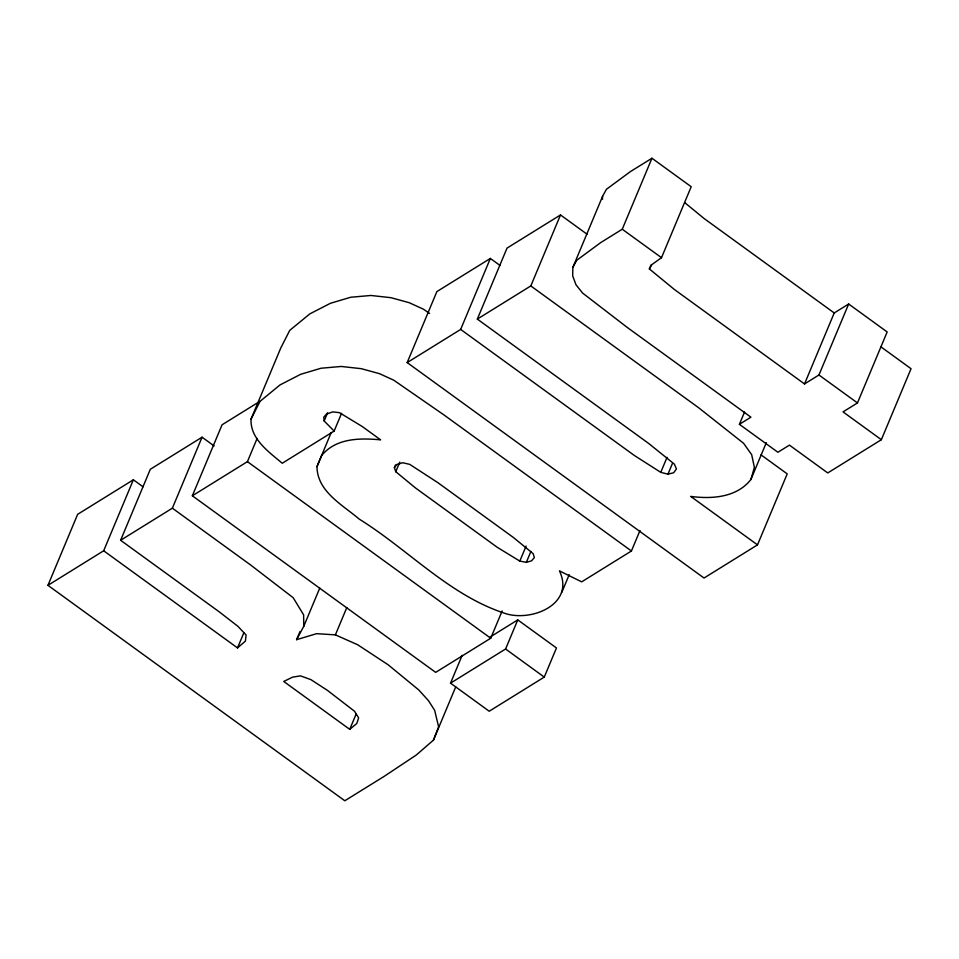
<?xml version="1.0" encoding="UTF-8"?>
<svg xmlns="http://www.w3.org/2000/svg" width="959" height="959" viewBox="0 0 959 959"><rect width="100%" height="100%" fill="white"/><g stroke="black" fill="none" stroke-linecap="round" stroke-linejoin="round"><path stroke-width="1.44" d="M881.357 439.702L843.033 411.891L857.466 402.936L887.159 331.958L848.655 304.003L818.95 374.993L804.529 383.948L674.345 289.462L649.363 268.928L651.916 264.564L661.506 257.695L691.199 186.717L651.952 158.235L630.387 171.613L606.412 189.307L602.552 196.391L572.859 267.381L572.679 275.892L575.999 284.799L582.676 293.13L627.342 327.498L750.921 417.177L739.401 424.322L777.917 452.264L789.425 445.12L827.749 472.943L881.357 439.702L911.05 368.712L881.105 346.978M602.492 199.232L602.552 196.391M429.56 313.437L423.434 309.194L409.157 302.684L391.02 297.698L370.929 295.468L350.766 297.242L330.411 303.296L309.781 313.905L289.75 330.364L280.747 348.057L251.054 419.047C250.095 438.934 268.724 451.809 282.258 463.245L334.14 431.071L324.154 420.977L323.782 417.141L326.48 414.108L332.785 411.867L339.51 412.694L362.238 426.515L380.591 439.833C359.889 437.939 335.926 437.951 321.541 455.657L316.985 466.625C317.141 491.571 342.615 504.89 359.265 519.131C408.474 549.651 450.179 596.15 506.52 613.88C532.796 621.528 575.088 603.762 559.445 570.881L581.669 581.849L631.43 550.993L640.001 530.507M757.502 544.868L690.72 496.402C711.794 499.219 736.728 497.589 750.909 479.5L754.385 467.345L751.676 454.686L743.609 443.31L698.572 407.695L530.807 285.938L477.33 319.095L648.584 443.382L674.381 464.144L676.455 468.975L673.614 472.763L667.955 474.178L660.763 472.343L634.295 455.441L460.656 329.428L407.179 362.586L704.038 578.025L757.502 544.868L787.207 473.878L760.966 454.842M143.011 486.788L133.373 479.788L77.643 514.336L47.95 585.326L344.808 800.765L384.247 776.311L416.266 755.033L433.444 740.132L438.623 726.838L434.667 710.379L428.553 700.765L418.783 689.965L388.179 664.803L357.659 644.748L335.386 634.858L316.626 633.671L296.595 639.665L300.023 631.478M47.95 585.326L103.668 550.778L133.373 479.788M103.668 550.778L237.52 647.912L245.42 641.103L246.067 634.966L237.88 626.287L219.263 611.866L120.618 540.277L150.311 469.287L202.061 437.196L214.109 445.935M120.618 540.277L172.368 508.186L202.061 437.196M502.156 610.931L490.732 638.226L435.674 672.367L192.351 495.791L222.056 424.801L259.589 401.521M192.351 495.791L247.422 461.651L257.12 438.443M324.154 420.977L327.582 412.778M237.52 647.912L243.802 632.904M316.985 466.625L331.251 432.449M334.14 431.071L341.572 413.317M407.179 362.586L436.872 291.596L490.349 258.439L499.987 265.439M296.595 639.665L303.787 626.263L319.779 588.035M394.377 467.656L397.002 464.396L402.828 462.753L409.745 464.384L437.927 482.701L513.281 537.388L533.168 553.679L534.367 557.563L531.598 560.823L526.335 562.334L519.814 561.099L497.265 547.313L415.487 487.963L395.767 471.696L394.377 467.656L395.516 464.923M395.767 471.696L399.771 462.142M460.656 329.428L490.349 258.439M335.386 634.858L346.81 607.562M477.33 319.095L507.023 248.105L560.5 214.948L587.052 234.212M530.807 285.938L560.5 214.948M349.735 729.355L356.796 723.494L358.642 717.907L354.542 711.266L327.439 690.372L310.896 679.631L300.479 675.879L292.615 677.138L283.732 681.453L349.735 729.355L356.017 714.335M572.859 267.381L576.719 260.297L600.694 242.603L622.259 229.225L651.952 158.235M490.241 636.956L517.764 619.886L556.46 647.96L544.268 677.09L489.21 711.23L450.526 683.144L462.154 655.345M433.444 740.132L455.717 686.896M519.814 561.099L526.095 546.079M526.335 562.334L530.902 551.413M649.363 268.928L651.077 264.828M450.526 683.144L505.585 649.003L517.764 619.886M561.77 592.434L569.202 574.693M660.763 472.343L667.044 457.323M667.955 474.178L672.523 463.257M739.401 424.322L744.544 412.034M750.909 479.5L766.325 442.638M804.529 383.948L834.222 312.958L848.655 304.003M251.054 419.047L260.057 401.341L280.076 384.883L300.718 374.286L321.073 368.232L341.236 366.458L361.327 368.688L379.464 373.662L393.729 380.172L444.041 414.995L631.43 550.993M834.222 312.958L704.038 218.472L684.738 202.613M622.259 229.225L661.506 257.695M818.95 374.993L857.466 402.936M247.422 461.651L490.732 638.226M505.585 649.003L544.268 677.09M172.368 508.186L250.659 565.007L293.19 597.733L303.619 614.827L303.787 626.263"/></g></svg>
